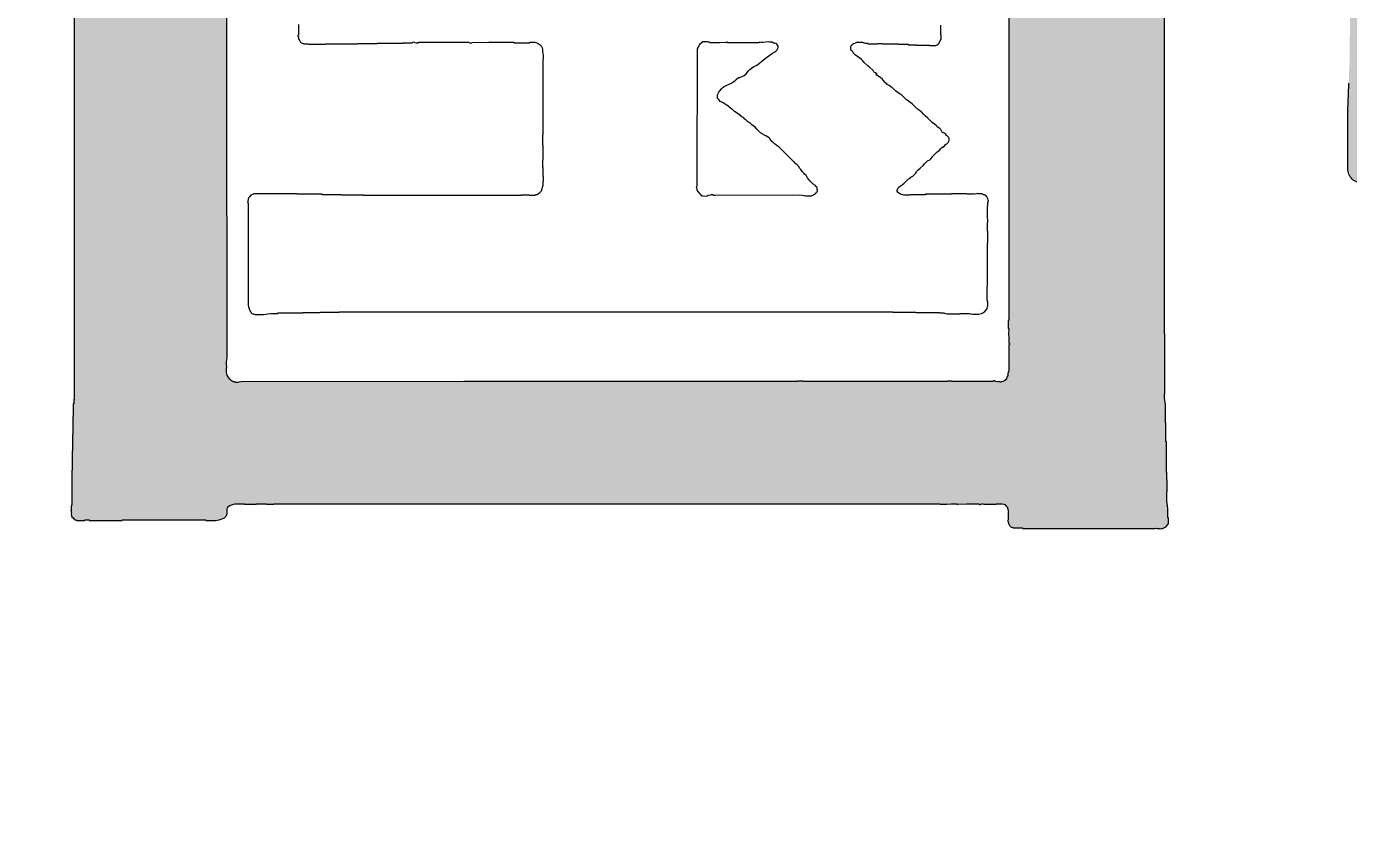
# Model space of a CAD drawing. Extents: x -129781 to 128588, y -28719 to 55661.
# Drawn here: x 114618.3 to 115052.5, y 3460.2 to 3720.3 of the extents above; entities that cross this region are included whole.
import ezdxf
from ezdxf.enums import TextEntityAlignment as Align

# ---------------------------------------------------------------- set-up
doc = ezdxf.new("R2010")
doc.units = 0
doc.header["$LTSCALE"] = 1000
doc.layers.get('0').update_dxf_attribs({"linetype": 'CONTINUOUS'})
doc.layers.get('Defpoints').update_dxf_attribs({"linetype": 'CONTINUOUS'})
doc.layers.add('DIM', color=3, linetype='CONTINUOUS', lineweight=0)
doc.layers.add('HFZT', color=5, linetype='CONTINUOUS', lineweight=15)
doc.styles.add('TSSD_Dimension', font='tssdeng.shx', dxfattribs={"width": 0.7, "bigfont": 'hztxt.shx'})
doc.styles.add('TSSD_NORM', font='tssdeng.shx', dxfattribs={"width": 0.7, "bigfont": 'hztxt.shx'})
doc.dimstyles.new('TSSD_100_100', dxfattribs={"dimtxt": 300, "dimasz": 100, "dimexe": 100, "dimexo": 250, "dimgap": 100, "dimtad": 1, "dimdec": 0, "dimzin": 0, "dimdsep": 46, "dimtxsty": 'TSSD_Dimension', "dimblk": 'ARCHTICK', "dimblk1": 'ARCHTICK', "dimblk2": 'ARCHTICK', "dimcen": 0, "dimdle": 100, "dimclrt": 7, "dimadec": 0, "dimazin": 0, "dimtfac": 1, "dimtdec": 0, "dimtix": 1, "dimtmove": 2, "dimatfit": 3, "dimfxl": 1, "dimtolj": 1, "dimtzin": 0, "dimarcsym": 0})

# ---------------------------------------------------------------- blocks, each defined once
blk = doc.blocks.new('z')
h = blk.add_hatch(color=256)
h.paths.add_polyline_path([(298824.6, 23772.1), (298703.8, 23772.1, -0.414214), (298691.8, 23784.1), (298691.8, 23813.1), (298691.8, 23816.5), (298691.8, 23823.3), (298691.9, 23825.6), (298691.9, 23826.7), (298692, 23829), (298692.2, 23838.2), (298692.4, 23842.9), (298692.6, 23852.1), (298692.7, 23854.4), (298692.7, 23855.5), (298692.8, 23857.8), (298692.8, 23859.9), (298692.8, 23860.9), (298692.8, 23863), (298693.1, 23863), (298693.1, 23865), (298693.1, 23866), (298693.1, 23868.1), (298693.4, 23868.1), (298693.4, 23876.9), (298693.4, 23881.3), (298693.4, 23890.2), (298693.7, 23890.2), (298693.7, 23965.3), (298693.7, 24002.9), (298693.6, 24078), (298691.1, 24172.9, -0.429279), (298703.4, 24185.2), (298789.1, 24183), (298892.6, 24183), (298944.3, 24183), (299049.2, 24183, 0.414214), (299056.4, 24190.2), (299056.4, 24214.6), (299056.4, 24226), (299056.4, 24249), (299052.3, 24344, -0.427255), (299064.3, 24356.5), (299187.4, 24356.3, -0.422529), (299199.4, 24344), (299196.6, 24247), (299196.6, 24190.2, 0.413831), (299203.8, 24183), (299300.2, 24183), (299348.7, 24183), (299445.6, 24183), (299558.9, 24185.6, -0.434193), (299571.2, 24173), (299566.9, 24078.7), (299566.9, 24013.5), (299566.9, 23980.9), (299566.9, 23915.8), (299567, 23915.8), (299567.1, 23915.8), (299567.2, 23915.8), (299567.2, 23900.5), (299567.2, 23892.9), (299567.2, 23877.7), (299571.3, 23783.3, -0.427114), (299559.4, 23770.8), (299446.9, 23770.8), (299446.9, 23770.6), (299446.9, 23770.6), (299446.9, 23770.5), (299442.4, 23770.5), (299440.1, 23770.5), (299431.5, 23770.5), (299429.7, 23772.5), (299428.3, 23773.6), (299428.3, 23775.3), (299428.3, 23775.9), (299428.3, 23781.3), (299427.7, 23782.5), (299427, 23783.7), (299426.4, 23784.4), (299426, 23784.7), (299425.3, 23785.2), (299423.5, 23786.2), (299422.6, 23786.6), (299420.6, 23787.1), (299419.1, 23787.1), (299418.3, 23787.1), (299290.8, 23787.1), (299208.6, 23787.1, 0.414214), (299196.6, 23775.1), (299196.6, 23692.2), (299196.6, 23660.2), (299196.6, 23596), (299199.5, 23501.2, -0.423847), (299187.4, 23488.8), (299063.7, 23489.1, -0.427862), (299051.7, 23501.7), (299056.4, 23597.9), (299056.4, 23663.5), (299056.4, 23696.3), (299056.4, 23775.1, 0.414214), (299044.4, 23787.1), (299042.6, 23787.1), (299039.9, 23787.1), (299029.5, 23787.1), (298982.1, 23787.1), (298958.4, 23787.1), (298834, 23787.1), (298833.2, 23786.9), (298832.6, 23786.4), (298832, 23785.5), (298830.6, 23781.5), (298829.9, 23779.4), (298828.7, 23774), (298826.6, 23773)])
h.paths.add_polyline_path([(299203.8, 24070), (299298.7, 24070), (299331.6, 24070), (299422.7, 24070, -0.414214), (299429.9, 24062.8), (299429.9, 23979.3), (299429.9, 23955.6), (299429.9, 23910.2, -0.414214), (299422.7, 23903), (299290.5, 23903), (299203.8, 23903, -0.414214), (299196.6, 23910.2), (299196.6, 23960.2), (299196.6, 23984), (299196.6, 24062.8, -0.414214)], flags=16)
h.paths.add_polyline_path([(299056.4, 24062.5), (299056.4, 23977.7), (299056.4, 23954.8), (299056.4, 23910.5, -0.414214), (299049.2, 23903.3), (298835, 23903.3, -0.414214), (298827.8, 23910.5), (298827.8, 23973.4), (298827.8, 24001.2), (298827.8, 24062.5, -0.414214), (298835, 24069.7), (299049.2, 24069.7, -0.414214)], flags=16)
h = blk.add_hatch(color=256)
edge = h.paths.add_edge_path(flags=16)
edge.add_line((297796.8, 24001.5), (297796.8, 24014.7))
edge.add_line((297796.8, 24014.7), (297796.8, 24041.2))
edge.add_line((297796.8, 24041.2), (297797.1, 24105.9))
edge.add_line((297797.1, 24105.9), (297797.1, 24205.3))
edge.add_arc((297809.1, 24205.3), 12, 90, 180, ccw=False)
edge.add_line((297809.1, 24217.3), (298042.6, 24217.3))
edge.add_line((298042.6, 24217.3), (298153.4, 24217.3))
edge.add_line((298153.4, 24217.3), (298409.3, 24217.3))
edge.add_arc((298409.3, 24205.3), 12, 0, 90, ccw=False)
edge.add_line((298421.3, 24205.3), (298421.3, 23920.6))
edge.add_line((298421.3, 23920.6), (298421.3, 23885.2))
edge.add_line((298421.3, 23885.2), (298421.3, 23867.6))
edge.add_line((298421.3, 23867.6), (298421.4, 23832.2))
edge.add_line((298421.4, 23832.2), (298421.3, 23763.6))
edge.add_line((298421.3, 23763.6), (298421.3, 23729.9))
edge.add_line((298421.3, 23729.9), (298421.3, 23662.6))
edge.add_line((298421.3, 23662.6), (298421.1, 23662.6))
edge.add_line((298421.1, 23662.6), (298421.1, 23662.6))
edge.add_line((298421.1, 23662.6), (298420.9, 23662.6))
edge.add_line((298420.9, 23662.6), (298420.9, 23660))
edge.add_line((298420.9, 23660), (298420.9, 23658.8))
edge.add_line((298420.9, 23658.8), (298420.9, 23656.2))
edge.add_line((298420.9, 23656.2), (298421.1, 23656.2))
edge.add_line((298421.1, 23656.2), (298421.1, 23656.2))
edge.add_line((298421.1, 23656.2), (298421.3, 23656.2))
edge.add_line((298421.3, 23656.2), (298421.1, 23651.6))
edge.add_line((298421.1, 23651.6), (298421.2, 23649.3))
edge.add_line((298421.2, 23649.3), (298421.4, 23644.7))
edge.add_line((298421.4, 23644.7), (298421.8, 23644.3))
edge.add_line((298421.8, 23644.3), (298421.7, 23643.6))
edge.add_line((298421.7, 23643.6), (298421.3, 23643.4))
edge.add_line((298421.3, 23643.4), (298421.3, 23641.3))
edge.add_line((298421.3, 23641.3), (298421.3, 23640.3))
edge.add_line((298421.3, 23640.3), (298421.3, 23638.3))
edge.add_line((298421.3, 23638.3), (298421.4, 23637.9))
edge.add_line((298421.4, 23637.9), (298421.4, 23637.7))
edge.add_line((298421.4, 23637.7), (298421.4, 23637.3))
edge.add_line((298421.4, 23637.3), (298421.5, 23637.2))
edge.add_line((298421.5, 23637.2), (298421.4, 23637))
edge.add_line((298421.4, 23637), (298421.3, 23637))
edge.add_line((298421.3, 23637), (298421.3, 23631.2))
edge.add_line((298421.3, 23631.2), (298421.3, 23628.3))
edge.add_line((298421.3, 23628.3), (298421.3, 23622.6))
edge.add_line((298421.3, 23622.6), (298420.8, 23621.1))
edge.add_line((298420.8, 23621.1), (298420.6, 23620.3))
edge.add_line((298420.6, 23620.3), (298420.6, 23618.7))
edge.add_line((298420.6, 23618.7), (298420.1, 23617.9))
edge.add_line((298420.1, 23617.9), (298419.8, 23617.4))
edge.add_line((298419.8, 23617.4), (298419.5, 23616.5))
edge.add_line((298419.5, 23616.5), (298419.4, 23616.3))
edge.add_line((298419.4, 23616.3), (298419.5, 23616.1))
edge.add_line((298419.5, 23616.1), (298419.7, 23616))
edge.add_line((298419.7, 23616), (298419, 23615.7))
edge.add_line((298419, 23615.7), (298418.7, 23615.5))
edge.add_line((298418.7, 23615.5), (298418.2, 23614.9))
edge.add_line((298418.2, 23614.9), (298417.1, 23614.2))
edge.add_line((298417.1, 23614.2), (298416.5, 23613.9))
edge.add_line((298416.5, 23613.9), (298415.2, 23613.8))
edge.add_line((298415.2, 23613.8), (298414.8, 23613.4))
edge.add_line((298414.8, 23613.4), (298414.2, 23613.5))
edge.add_line((298414.2, 23613.5), (298413.9, 23613.9))
edge.add_line((298413.9, 23613.9), (298412.6, 23613.8))
edge.add_line((298412.6, 23613.8), (298412, 23613.8))
edge.add_line((298412, 23613.8), (298410.7, 23614.1))
edge.add_line((298410.7, 23614.1), (298409.9, 23614.6))
edge.add_line((298409.9, 23614.6), (298409.2, 23614.5))
edge.add_line((298409.2, 23614.5), (298408.5, 23613.9))
edge.add_line((298408.5, 23613.9), (298395.3, 23613.9))
edge.add_line((298395.3, 23613.9), (298388.7, 23613.9))
edge.add_line((298388.7, 23613.9), (298375.5, 23613.9))
edge.add_line((298375.5, 23613.9), (298375.5, 23614.1))
edge.add_line((298375.5, 23614.1), (298375.5, 23614.1))
edge.add_line((298375.5, 23614.1), (298375.5, 23614.3))
edge.add_line((298375.5, 23614.3), (298374.2, 23614.3))
edge.add_line((298374.2, 23614.3), (298373.6, 23614.3))
edge.add_line((298373.6, 23614.3), (298372.3, 23614.3))
edge.add_line((298372.3, 23614.3), (298372.3, 23614.1))
edge.add_line((298372.3, 23614.1), (298372.3, 23614.1))
edge.add_line((298372.3, 23614.1), (298372.3, 23613.9))
edge.add_line((298372.3, 23613.9), (298326.2, 23613.9))
edge.add_line((298326.2, 23613.9), (298303.2, 23613.9))
edge.add_line((298303.2, 23613.9), (298257.1, 23613.9))
edge.add_line((298257.1, 23613.9), (298257.1, 23614.1))
edge.add_line((298257.1, 23614.1), (298257.1, 23614.1))
edge.add_line((298257.1, 23614.1), (298257.1, 23614.3))
edge.add_line((298257.1, 23614.3), (298255.4, 23614.3))
edge.add_line((298255.4, 23614.3), (298254.6, 23614.3))
edge.add_line((298254.6, 23614.3), (298252.9, 23614.3))
edge.add_line((298252.9, 23614.3), (298252.9, 23614.1))
edge.add_line((298252.9, 23614.1), (298252.9, 23614.1))
edge.add_line((298252.9, 23614.1), (298252.9, 23613.9))
edge.add_line((298252.9, 23613.9), (298075.2, 23613.9))
edge.add_line((298075.2, 23613.9), (297986.4, 23613.9))
edge.add_line((297986.4, 23613.9), (297808.6, 23613.8))
edge.add_line((297808.6, 23613.8), (297806.8, 23613.4))
edge.add_line((297806.8, 23613.4), (297805.8, 23613.3))
edge.add_line((297805.8, 23613.3), (297803.8, 23613.3))
edge.add_line((297803.8, 23613.3), (297803.7, 23613.7))
edge.add_line((297803.7, 23613.7), (297803.2, 23613.8))
edge.add_line((297803.2, 23613.8), (297802.9, 23613.6))
edge.add_line((297802.9, 23613.6), (297801.4, 23614.2))
edge.add_line((297801.4, 23614.2), (297800.6, 23614.7))
edge.add_line((297800.6, 23614.7), (297799.5, 23615.9))
edge.add_line((297799.5, 23615.9), (297798.1, 23617.8))
edge.add_line((297798.1, 23617.8), (297797.5, 23619))
edge.add_line((297797.5, 23619), (297796.8, 23621.3))
edge.add_line((297796.8, 23621.3), (297796.8, 23622.8))
edge.add_line((297796.8, 23622.8), (297796.8, 23623.6))
edge.add_line((297796.8, 23623.6), (297796.8, 23625.1))
edge.add_line((297796.8, 23625.1), (297796.9, 23625.1))
edge.add_line((297796.9, 23625.1), (297797, 23625.1))
edge.add_line((297797, 23625.1), (297797.1, 23625.1))
edge.add_line((297797.1, 23625.1), (297797, 23628.2))
edge.add_line((297797, 23628.2), (297797, 23629.8))
edge.add_line((297797, 23629.8), (297797.3, 23632.8))
edge.add_line((297797.3, 23632.8), (297797.1, 23859.1))
edge.add_line((297797.1, 23859.1), (297797.1, 23905.5))
edge.add_line((297797.1, 23905.5), (297797.1, 23928.6))
edge.add_line((297797.1, 23928.6), (297797.1, 23975))
edge.add_line((297797.1, 23975), (297797, 23975))
edge.add_line((297797, 23975), (297796.9, 23975))
edge.add_line((297796.9, 23975), (297796.8, 23975))
edge.add_line((297796.8, 23975), (297796.8, 24001.5))
h.paths.add_polyline_path([(298543.2, 23496.6), (298544, 23496.8), (298545.5, 23497.4), (298546.8, 23498.2), (298547.4, 23498.7), (298548.3, 23499.8), (298548.2, 23500.1), (298548.4, 23500.3), (298548.7, 23500.3), (298548.7, 23502.2), (298548.7, 23503.2), (298548.7, 23505.1), (298548.5, 23505.1), (298548.5, 23505.1), (298548.3, 23505.1), (298548.3, 23507.4), (298548.3, 23508.6), (298548.3, 23510.9), (298548.3, 23511.5), (298548.2, 23511.8), (298548.2, 23512.5), (298547.9, 23515), (298547.8, 23516.3), (298547.5, 23518.9), (298547.5, 23519.5), (298547.4, 23519.8), (298547.4, 23520.5), (298547.4, 23522.8), (298547.4, 23523.9), (298547.4, 23526.2), (298547.5, 23526.2), (298547.6, 23526.2), (298547.7, 23526.2), (298547.7, 23530), (298547.7, 23531.8), (298547.7, 23535.5), (298547.6, 23535.5), (298547.5, 23535.5), (298547.4, 23535.5), (298547.4, 23538), (298547.4, 23539.2), (298547.4, 23541.6), (298547.2, 23541.6), (298547.2, 23541.6), (298547.1, 23541.6), (298547.1, 23551.3), (298547.1, 23556.2), (298547.1, 23565.9), (298546.9, 23565.9), (298546.9, 23565.9), (298546.7, 23565.9), (298546.7, 23571.9), (298546.7, 23575), (298546.7, 23581), (298546.6, 23581), (298546.5, 23581), (298546.4, 23581), (298546.4, 23586.2), (298546.4, 23588.8), (298546.4, 23593.9), (298546.3, 23594.5), (298546.3, 23594.8), (298546.3, 23595.4), (298546, 23597.7), (298545.9, 23598.8), (298545.6, 23601.1), (298545.5, 23601.7), (298545.5, 23602), (298545.5, 23602.6), (298545.5, 23603.3), (298545.5, 23603.6), (298545.5, 23604.3), (298545.6, 23604.3), (298545.6, 23604.3), (298545.8, 23604.3), (298545.8, 23623.4), (298545.8, 23633), (298545.8, 23652), (298545.6, 23652), (298545.6, 23652), (298545.5, 23652), (298545.5, 23863.4), (298545.5, 23969.1), (298545.5, 24180.5), (298545.6, 24180.5), (298545.6, 24180.5), (298545.8, 24180.5), (298545.8, 24191.7), (298545.8, 24197.4), (298545.8, 24208.6), (298545.9, 24208.6), (298546, 24208.6), (298546.1, 24208.6), (298546.1, 24219.4), (298546.1, 24224.8), (298546.1, 24235.5), (298546.2, 24235.5), (298546.3, 24235.5), (298546.4, 24235.5), (298546.4, 24236.9), (298546.4, 24237.6), (298546.4, 24239), (298546.5, 24239), (298546.6, 24239), (298546.7, 24239), (298546.7, 24247.1), (298546.7, 24251.1), (298546.7, 24259.2), (298546.9, 24259.2), (298546.9, 24259.2), (298547.1, 24259.2), (298547.1, 24265.1), (298547.1, 24268), (298547.1, 24273.9), (298547.2, 24273.9), (298547.2, 24273.9), (298547.4, 24273.9), (298547.4, 24281.4), (298547.4, 24285.1), (298547.4, 24292.5), (298547.5, 24292.5), (298547.6, 24292.5), (298547.7, 24292.5), (298547.7, 24294.8), (298547.7, 24295.9), (298547.7, 24298.3), (298547.8, 24298.3), (298547.9, 24298.3), (298548, 24298.3), (298548, 24300.2), (298548, 24301.1), (298548, 24303.1), (298547.9, 24303.1), (298547.8, 24303.1), (298547.7, 24303.1), (298547.7, 24304.8), (298547.7, 24305.6), (298547.7, 24307.4), (298547.8, 24307.7), (298547.8, 24307.9), (298547.9, 24308.2), (298548.1, 24309.5), (298548.2, 24310.1), (298548.5, 24311.4), (298548.6, 24312.6), (298548.6, 24313.3), (298548.3, 24314.6), (298547.3, 24315.9), (298546.8, 24316.6), (298545.6, 24317.8), (298544.9, 24318), (298544.6, 24318.2), (298544.2, 24318.7), (298543.8, 24318.5), (298543.3, 24318.7), (298543.2, 24319.1), (298541, 24319.1), (298539.9, 24319.1), (298537.8, 24319.1), (298537.8, 24318.9), (298537.8, 24318.9), (298537.8, 24318.7), (298534.7, 24318.7), (298533.2, 24318.7), (298530.1, 24318.7), (298530.1, 24318.6), (298530.1, 24318.5), (298530.1, 24318.4), (298528.2, 24318.4), (298527.2, 24318.4), (298525.3, 24318.4), (298525.3, 24318.3), (298525.3, 24318.2), (298525.3, 24318.1), (298519.1, 24318.1), (298516.1, 24318.1), (298509.9, 24318.1), (298509.9, 24318), (298509.9, 24317.9), (298509.9, 24317.8), (298504.7, 24317.8), (298502, 24317.8), (298496.8, 24317.8), (298496.8, 24317.7), (298496.8, 24317.6), (298496.8, 24317.5), (298491, 24317.5), (298488.2, 24317.5), (298482.4, 24317.5), (298482.4, 24317.3), (298482.4, 24317.3), (298482.4, 24317.1), (298475.2, 24317.1), (298471.6, 24317.1), (298464.5, 24317.1), (298464.5, 24317), (298464.5, 24316.9), (298464.5, 24316.8), (298457.8, 24316.8), (298454.5, 24316.8), (298447.8, 24316.8), (298447.8, 24316.7), (298447.8, 24316.6), (298447.8, 24316.5), (298181.1, 24316.5), (298047.8, 24316.5), (297781.1, 24316.5), (297781.1, 24316.6), (297781.1, 24316.7), (297781.1, 24316.8), (297773.3, 24316.8), (297769.4, 24316.8), (297761.6, 24316.8), (297761.6, 24316.9), (297761.6, 24317), (297761.6, 24317.1), (297753.1, 24317.1), (297748.9, 24317.1), (297740.5, 24317.1), (297740.5, 24317.3), (297740.5, 24317.3), (297740.5, 24317.5), (297734.8, 24317.5), (297732, 24317.5), (297726.4, 24317.5), (297726.4, 24317.6), (297726.4, 24317.7), (297726.4, 24317.8), (297721.1, 24317.8), (297718.5, 24317.8), (297713.3, 24317.8), (297713.3, 24317.9), (297713.3, 24318), (297713.3, 24318.1), (297709.7, 24318.1), (297707.9, 24318.1), (297704.3, 24318.1), (297704.3, 24318.2), (297704.3, 24318.3), (297704.3, 24318.4), (297700.5, 24318.4), (297698.5, 24318.4), (297694.7, 24318.4), (297694.7, 24318.5), (297694.7, 24318.6), (297694.7, 24318.7), (297690, 24318.7), (297687.6, 24318.7), (297682.9, 24318.7), (297681, 24319.3), (297680, 24319.5), (297678.1, 24319.4), (297677.1, 24319), (297676.7, 24318.8), (297675.8, 24318.3), (297674.9, 24317.7), (297674.5, 24317.3), (297673.9, 24316.3), (297673.5, 24315.2), (297673.3, 24314.6), (297672.9, 24313.5), (297672.9, 24308.7), (297672.9, 24306.3), (297672.9, 24301.5), (297673.1, 24301.4), (297673.2, 24301.3), (297673.1, 24301.1), (297672.9, 24300.4), (297673, 24299.9), (297673.3, 24299.2), (297673.3, 24295.5), (297673.3, 24293.6), (297673.3, 24289.9), (297673.4, 24289.9), (297673.4, 24289.9), (297673.6, 24289.9), (297673.6, 24282.3), (297673.6, 24278.4), (297673.6, 24270.7), (297673.7, 24270.7), (297673.8, 24270.7), (297673.9, 24270.7), (297673.9, 24265.5), (297673.9, 24262.9), (297673.9, 24257.6), (297674, 24257.6), (297674.1, 24257.6), (297674.2, 24257.6), (297674.2, 24251.1), (297674.2, 24247.8), (297674.2, 24241.3), (297674.3, 24241.3), (297674.4, 24241.3), (297674.5, 24241.3), (297674.5, 24239.5), (297674.5, 24238.6), (297674.5, 24236.8), (297674.7, 24236.8), (297674.7, 24236.8), (297674.9, 24236.8), (297674.9, 24234.9), (297674.9, 24233.9), (297674.9, 24232), (297675, 24232), (297675, 24232), (297675.2, 24232), (297675.2, 24220.2), (297675.2, 24214.3), (297675.2, 24202.6), (297675.3, 24202.6), (297675.4, 24202.6), (297675.5, 24202.6), (297675.5, 24195.8), (297675.5, 24192.4), (297675.5, 24185.6), (297675.4, 24185.6), (297675.3, 24185.6), (297675.2, 24185.6), (297675.2, 23951.3), (297675.2, 23834.2), (297675.2, 23599.9), (297675, 23599.9), (297675, 23599.9), (297674.9, 23599.9), (297674.9, 23598.5), (297674.9, 23597.7), (297674.9, 23596.3), (297674.7, 23596.3), (297674.7, 23596.3), (297674.5, 23596.3), (297674.5, 23592.2), (297674.5, 23590.2), (297674.5, 23586.1), (297674.4, 23586.1), (297674.3, 23586.1), (297674.2, 23586.1), (297674.2, 23580.3), (297674.2, 23577.5), (297674.2, 23571.7), (297674.1, 23571.7), (297674, 23571.7), (297673.9, 23571.7), (297673.9, 23566.4), (297673.9, 23563.8), (297673.9, 23558.6), (297673.8, 23558.6), (297673.7, 23558.6), (297673.6, 23558.6), (297673.6, 23552.4), (297673.6, 23549.4), (297673.6, 23543.2), (297673.4, 23543.2), (297673.4, 23543.2), (297673.3, 23543.2), (297673.3, 23532.1), (297673.3, 23526.5), (297673.3, 23515.4), (297673.1, 23515.3), (297673, 23515.2), (297673.1, 23515), (297673.3, 23514.8), (297673.2, 23514.5), (297672.9, 23514.4), (297672.9, 23513.1), (297672.9, 23512.5), (297672.9, 23511.2), (297672.8, 23511.2), (297672.7, 23511), (297672.8, 23510.9), (297673, 23509.8), (297673.1, 23509.2), (297672.9, 23508.2), (297673.2, 23506.8), (297673.5, 23506.1), (297674.4, 23505.1), (297675.1, 23504.5), (297675.4, 23504.2), (297676.1, 23503.5), (297676.5, 23503.7), (297677, 23503.6), (297677.1, 23503.2), (297679.8, 23503.2), (297681.1, 23503.2), (297683.8, 23503.2), (297683.8, 23503.3), (297683.8, 23503.4), (297683.8, 23503.5), (297685.2, 23503.5), (297685.9, 23503.5), (297687.3, 23503.5), (297687.3, 23503.4), (297687.3, 23503.3), (297687.3, 23503.2), (297697.8, 23503.2), (297703.1, 23503.2), (297713.6, 23503.2), (297713.6, 23503.3), (297713.6, 23503.4), (297713.6, 23503.5), (297740.3, 23503.5), (297753.7, 23503.5), (297780.5, 23503.5), (297780.5, 23503.4), (297780.5, 23503.3), (297780.5, 23503.2), (297783.6, 23503.2), (297785.1, 23503.2), (297788.2, 23503.2), (297791.1, 23503.7), (297792.5, 23504.2), (297795.2, 23505.3), (297796, 23506.1), (297796.4, 23506.5), (297797.1, 23507.4), (297797.5, 23508.6), (297797.5, 23509.3), (297797.3, 23510.6), (297797.4, 23511.7), (297797.5, 23512.2), (297797.8, 23513.3), (297798.8, 23514.5), (297799.5, 23515), (297801, 23515.5), (297801.9, 23515.8), (297802.4, 23516), (297803.4, 23516.3), (297806.5, 23516.3), (297808.1, 23516.3), (297811.2, 23516.3), (297811.2, 23516.2), (297811.2, 23516.1), (297811.2, 23516), (297814.9, 23516), (297816.8, 23516), (297820.5, 23516), (297820.5, 23516.1), (297820.5, 23516.2), (297820.5, 23516.3), (297823.8, 23516.3), (297825.5, 23516.3), (297828.8, 23516.3), (297828.8, 23516.2), (297828.8, 23516.1), (297828.8, 23516), (297830.9, 23516), (297831.9, 23516), (297833.9, 23516), (297833.9, 23516.1), (297834.1, 23516.2), (297834.3, 23516.2), (297834.4, 23516.1), (297834.6, 23516.2), (297834.6, 23516.3), (298047.4, 23516.3), (298153.7, 23516.3), (298366.5, 23516.3), (298366.5, 23516.2), (298366.7, 23516.1), (298366.9, 23516.2), (298370.2, 23516), (298371.9, 23516.1), (298375.2, 23516.3), (298377, 23516.3), (298377.9, 23516.3), (298379.7, 23516.3), (298379.8, 23516), (298380.3, 23515.9), (298380.6, 23516.2), (298387.4, 23516.3), (298390.8, 23516.3), (298397.6, 23516.3), (298397.8, 23515.9), (298398.5, 23515.8), (298398.9, 23516.2), (298399.8, 23516.5), (298400.5, 23516.5), (298401.4, 23516), (298405.4, 23516), (298407.4, 23516), (298411.3, 23516), (298411.3, 23516.1), (298411.3, 23516.2), (298411.3, 23516.3), (298413.2, 23516.3), (298414.1, 23516.3), (298416, 23516.3), (298417.3, 23516.1), (298418, 23515.8), (298419, 23514.9), (298419.5, 23514.4), (298419.8, 23514.1), (298420.3, 23513.6), (298420.3, 23512.6), (298420.5, 23512.1), (298420.9, 23511.2), (298420.9, 23508.1), (298420.9, 23506.6), (298420.9, 23503.5), (298420.5, 23503.1), (298420.4, 23502.4), (298420.8, 23501.9), (298421, 23500.7), (298421.2, 23500.1), (298421.7, 23499), (298422.5, 23498.2), (298423.1, 23497.8), (298424.1, 23497.4), (298424.4, 23497.6), (298424.8, 23497.4), (298424.8, 23497.1), (298427.7, 23497.1), (298429.2, 23497.1), (298432.1, 23497.1), (298432.1, 23497), (298432.1, 23496.9), (298432.1, 23496.8), (298474.4, 23496.8), (298495.5, 23496.8), (298537.8, 23496.8), (298537.8, 23496.9), (298538, 23497), (298538.1, 23497), (298539.5, 23496.7), (298540.2, 23496.7), (298541.6, 23496.8), (298541.6, 23496.7), (298541.6, 23496.6), (298541.6, 23496.5)])
blk.add_lwpolyline([(298703.8, 23772.1, -0.414214), (298691.8, 23784.1), (298691.8, 23813.1), (298691.8, 23816.5), (298691.8, 23823.3), (298691.9, 23825.6), (298691.9, 23826.7), (298692, 23829), (298692.2, 23838.2), (298692.4, 23842.9), (298692.6, 23852.1)], format="xyb")
for points in [[(297675.2, 23951.3), (297675.2, 23834.2), (297675.2, 23599.9), (297675, 23599.9), (297675, 23599.9), (297674.9, 23599.9), (297674.9, 23598.5), (297674.9, 23597.7), (297674.9, 23596.3), (297674.7, 23596.3), (297674.7, 23596.3), (297674.5, 23596.3), (297674.5, 23592.2), (297674.5, 23590.2), (297674.5, 23586.1), (297674.4, 23586.1), (297674.3, 23586.1), (297674.2, 23586.1), (297674.2, 23580.3), (297674.2, 23577.5), (297674.2, 23571.7), (297674.1, 23571.7), (297674, 23571.7), (297673.9, 23571.7), (297673.9, 23566.4), (297673.9, 23563.8), (297673.9, 23558.6), (297673.8, 23558.6), (297673.7, 23558.6), (297673.6, 23558.6), (297673.6, 23552.4), (297673.6, 23549.4), (297673.6, 23543.2), (297673.4, 23543.2), (297673.4, 23543.2), (297673.3, 23543.2), (297673.3, 23532.1), (297673.3, 23526.5), (297673.3, 23515.4), (297673.1, 23515.3), (297673, 23515.2), (297673.1, 23515), (297673.3, 23514.8), (297673.2, 23514.5), (297672.9, 23514.4), (297672.9, 23513.1), (297672.9, 23512.5), (297672.9, 23511.2), (297672.8, 23511.2), (297672.7, 23511), (297672.8, 23510.9), (297673, 23509.8), (297673.1, 23509.2), (297672.9, 23508.2), (297673.2, 23506.8), (297673.5, 23506.1), (297674.4, 23505.1), (297675.1, 23504.5), (297675.4, 23504.2), (297676.1, 23503.5), (297676.5, 23503.7), (297677, 23503.6), (297677.1, 23503.2), (297679.8, 23503.2), (297681.1, 23503.2), (297683.8, 23503.2), (297683.8, 23503.3), (297683.8, 23503.4), (297683.8, 23503.5), (297685.2, 23503.5), (297685.9, 23503.5), (297687.3, 23503.5), (297687.3, 23503.4), (297687.3, 23503.3), (297687.3, 23503.2), (297697.8, 23503.2), (297703.1, 23503.2), (297713.6, 23503.2), (297713.6, 23503.3), (297713.6, 23503.4), (297713.6, 23503.5), (297740.3, 23503.5), (297753.7, 23503.5), (297780.5, 23503.5), (297780.5, 23503.4), (297780.5, 23503.3), (297780.5, 23503.2), (297783.6, 23503.2), (297785.1, 23503.2), (297788.2, 23503.2), (297791.1, 23503.7), (297792.5, 23504.2), (297795.2, 23505.3), (297796, 23506.1), (297796.4, 23506.5), (297797.1, 23507.4), (297797.5, 23508.6), (297797.5, 23509.3), (297797.3, 23510.6), (297797.4, 23511.7), (297797.5, 23512.2), (297797.8, 23513.3), (297798.8, 23514.5), (297799.5, 23515), (297801, 23515.5), (297801.9, 23515.8), (297802.4, 23516), (297803.4, 23516.3), (297806.5, 23516.3), (297808.1, 23516.3), (297811.2, 23516.3), (297811.2, 23516.2), (297811.2, 23516.1), (297811.2, 23516), (297814.9, 23516), (297816.8, 23516), (297820.5, 23516), (297820.5, 23516.1), (297820.5, 23516.2), (297820.5, 23516.3), (297823.8, 23516.3), (297825.5, 23516.3), (297828.8, 23516.3), (297828.8, 23516.2), (297828.8, 23516.1), (297828.8, 23516), (297830.9, 23516), (297831.9, 23516), (297833.9, 23516), (297833.9, 23516.1), (297834.1, 23516.2), (297834.3, 23516.2), (297834.4, 23516.1), (297834.6, 23516.2), (297834.6, 23516.3), (298047.4, 23516.3), (298153.7, 23516.3), (298366.5, 23516.3), (298366.5, 23516.2), (298366.7, 23516.1), (298366.9, 23516.2), (298370.2, 23516), (298371.9, 23516.1), (298375.2, 23516.3), (298377, 23516.3), (298377.9, 23516.3), (298379.7, 23516.3), (298379.8, 23516), (298380.3, 23515.9), (298380.6, 23516.2), (298387.4, 23516.3), (298390.8, 23516.3), (298397.6, 23516.3), (298397.8, 23515.9), (298398.5, 23515.8), (298398.9, 23516.2), (298399.8, 23516.5), (298400.5, 23516.5), (298401.4, 23516), (298405.4, 23516), (298407.4, 23516), (298411.3, 23516), (298411.3, 23516.1), (298411.3, 23516.2), (298411.3, 23516.3), (298413.2, 23516.3), (298414.1, 23516.3), (298416, 23516.3), (298417.3, 23516.1), (298418, 23515.8), (298419, 23514.9), (298419.5, 23514.4), (298419.8, 23514.1), (298420.3, 23513.6), (298420.3, 23512.6), (298420.5, 23512.1), (298420.9, 23511.2), (298420.9, 23508.1), (298420.9, 23506.6), (298420.9, 23503.5), (298420.5, 23503.1), (298420.4, 23502.4), (298420.8, 23501.9), (298421, 23500.7), (298421.2, 23500.1), (298421.7, 23499), (298422.5, 23498.2), (298423.1, 23497.8), (298424.1, 23497.4), (298424.4, 23497.6), (298424.8, 23497.4), (298424.8, 23497.1), (298427.7, 23497.1), (298429.2, 23497.1), (298432.1, 23497.1), (298432.1, 23497), (298432.1, 23496.9), (298432.1, 23496.8), (298474.4, 23496.8), (298495.5, 23496.8), (298537.8, 23496.8), (298537.8, 23496.9), (298538, 23497), (298538.1, 23497), (298539.5, 23496.7), (298540.2, 23496.7), (298541.6, 23496.8), (298541.6, 23496.7), (298541.6, 23496.6), (298541.6, 23496.5), (298543.2, 23496.6), (298544, 23496.8), (298545.5, 23497.4), (298546.8, 23498.2), (298547.4, 23498.7), (298548.3, 23499.8), (298548.2, 23500.1), (298548.4, 23500.3), (298548.7, 23500.3), (298548.7, 23502.2), (298548.7, 23503.2), (298548.7, 23505.1), (298548.5, 23505.1), (298548.5, 23505.1), (298548.3, 23505.1), (298548.3, 23507.4), (298548.3, 23508.6), (298548.3, 23510.9), (298548.3, 23511.5), (298548.2, 23511.8), (298548.2, 23512.5), (298547.9, 23515), (298547.8, 23516.3), (298547.5, 23518.9), (298547.5, 23519.5), (298547.4, 23519.8), (298547.4, 23520.5), (298547.4, 23522.8), (298547.4, 23523.9), (298547.4, 23526.2), (298547.5, 23526.2), (298547.6, 23526.2), (298547.7, 23526.2), (298547.7, 23530), (298547.7, 23531.8), (298547.7, 23535.5), (298547.6, 23535.5), (298547.5, 23535.5), (298547.4, 23535.5), (298547.4, 23538), (298547.4, 23539.2), (298547.4, 23541.6), (298547.2, 23541.6), (298547.2, 23541.6), (298547.1, 23541.6), (298547.1, 23551.3), (298547.1, 23556.2), (298547.1, 23565.9), (298546.9, 23565.9), (298546.9, 23565.9), (298546.7, 23565.9), (298546.7, 23571.9), (298546.7, 23575), (298546.7, 23581), (298546.6, 23581), (298546.5, 23581), (298546.4, 23581), (298546.4, 23586.2), (298546.4, 23588.8), (298546.4, 23593.9), (298546.3, 23594.5), (298546.3, 23594.8), (298546.3, 23595.4), (298546, 23597.7), (298545.9, 23598.8), (298545.6, 23601.1), (298545.5, 23601.7), (298545.5, 23602), (298545.5, 23602.6), (298545.5, 23603.3), (298545.5, 23603.6), (298545.5, 23604.3), (298545.6, 23604.3), (298545.6, 23604.3), (298545.8, 23604.3), (298545.8, 23623.4), (298545.8, 23633), (298545.8, 23652), (298545.6, 23652), (298545.6, 23652), (298545.5, 23652), (298545.5, 23863.4), (298545.5, 23969.1)], [(298421.3, 23920.6), (298421.3, 23885.2), (298421.3, 23867.6), (298421.4, 23832.2), (298421.3, 23763.6), (298421.3, 23729.9), (298421.3, 23662.6), (298421.1, 23662.6), (298421.1, 23662.6), (298420.9, 23662.6), (298420.9, 23660), (298420.9, 23658.8), (298420.9, 23656.2), (298421.1, 23656.2), (298421.1, 23656.2), (298421.3, 23656.2), (298421.1, 23651.6), (298421.2, 23649.3), (298421.4, 23644.7), (298421.8, 23644.3), (298421.7, 23643.6), (298421.3, 23643.4), (298421.3, 23641.3), (298421.3, 23640.3), (298421.3, 23638.3), (298421.4, 23637.9), (298421.4, 23637.7), (298421.4, 23637.3), (298421.5, 23637.2), (298421.4, 23637), (298421.3, 23637), (298421.3, 23631.2), (298421.3, 23628.3), (298421.3, 23622.6), (298420.8, 23621.1), (298420.6, 23620.3), (298420.6, 23618.7), (298420.1, 23617.9), (298419.8, 23617.4), (298419.5, 23616.5), (298419.4, 23616.3), (298419.5, 23616.1), (298419.7, 23616), (298419, 23615.7), (298418.7, 23615.5), (298418.2, 23614.9), (298417.1, 23614.2), (298416.5, 23613.9), (298415.2, 23613.8), (298414.8, 23613.4), (298414.2, 23613.5), (298413.9, 23613.9), (298412.6, 23613.8), (298412, 23613.8), (298410.7, 23614.1), (298409.9, 23614.6), (298409.2, 23614.5), (298408.5, 23613.9), (298395.3, 23613.9), (298388.7, 23613.9), (298375.5, 23613.9), (298375.5, 23614.1), (298375.5, 23614.1), (298375.5, 23614.3), (298374.2, 23614.3), (298373.6, 23614.3), (298372.3, 23614.3), (298372.3, 23614.1), (298372.3, 23614.1), (298372.3, 23613.9), (298326.2, 23613.9), (298303.2, 23613.9), (298257.1, 23613.9), (298257.1, 23614.1), (298257.1, 23614.1), (298257.1, 23614.3), (298255.4, 23614.3), (298254.6, 23614.3), (298252.9, 23614.3), (298252.9, 23614.1), (298252.9, 23614.1), (298252.9, 23613.9), (298075.2, 23613.9), (297986.4, 23613.9), (297808.6, 23613.8), (297806.8, 23613.4), (297805.8, 23613.3), (297803.8, 23613.3), (297803.7, 23613.7), (297803.2, 23613.8), (297802.9, 23613.6), (297801.4, 23614.2), (297800.6, 23614.7), (297799.5, 23615.9), (297798.1, 23617.8), (297797.5, 23619), (297796.8, 23621.3), (297796.8, 23622.8), (297796.8, 23623.6), (297796.8, 23625.1), (297796.9, 23625.1), (297797, 23625.1), (297797.1, 23625.1), (297797, 23628.2), (297797, 23629.8), (297797.3, 23632.8), (297797.1, 23859.1), (297797.1, 23905.5)], [(297854.4, 23898.8), (297854.4, 23895.6), (297854.4, 23894), (297854.4, 23890.8), (297853.9, 23890.2), (297853.9, 23889.5), (297854.3, 23888.9), (297854.4, 23887.6), (297854.7, 23886.9), (297855.4, 23885.8), (297855.9, 23884.9), (297856.3, 23884.5), (297857.3, 23884.1), (297857.8, 23883.8), (297858.1, 23883.7), (297858.6, 23883.4), (297860.1, 23883.4), (297860.9, 23883.4), (297862.4, 23883.4), (297862.4, 23883.3), (297862.4, 23883.2), (297862.4, 23883.1), (297867.8, 23883.1), (297870.5, 23883.1), (297875.9, 23883.1), (297875.9, 23883.2), (297875.9, 23883.3), (297875.9, 23883.4), (297886.1, 23883.4), (297891.2, 23883.4), (297901.5, 23883.4), (297901.5, 23883.6), (297901.5, 23883.6), (297901.5, 23883.8), (297907.7, 23883.8), (297910.9, 23883.8), (297917.2, 23883.8), (297917.2, 23883.9), (297917.2, 23884), (297917.2, 23884.1), (297925.5, 23884.1), (297929.6, 23884.1), (297938, 23884.1), (297938, 23884.2), (297938, 23884.3), (297938, 23884.4), (297940.8, 23884.4), (297942.2, 23884.4), (297945, 23884.4), (297945.6, 23884.9), (297946.3, 23885), (297946.9, 23884.6), (297948.2, 23884.3), (297948.8, 23884.3), (297950.1, 23884.4), (297950.1, 23884.5), (297950.1, 23884.6), (297950.1, 23884.7), (297966.1, 23884.7), (297974.1, 23884.7), (297990.1, 23884.7), (297991.1, 23884.2), (297991.9, 23884.1), (297993, 23884.6), (298006.3, 23884.7), (298013, 23884.7), (298026.3, 23884.7), (298026.3, 23884.6), (298026.3, 23884.5), (298026.3, 23884.4), (298031.4, 23884.4), (298034, 23884.4), (298039.1, 23884.4), (298039.1, 23884.5), (298039.1, 23884.6), (298039.1, 23884.7), (298040.6, 23884.7), (298041.4, 23884.7), (298042.9, 23884.7), (298044.7, 23884.2), (298045.6, 23883.8), (298047.1, 23882.6), (298047.9, 23881.8), (298048.3, 23881.3), (298048.7, 23880.2), (298049, 23879.2), (298049.1, 23878.7), (298049.2, 23877.7), (298049.4, 23875.6), (298049.5, 23874.5), (298049.7, 23872.4), (298049.7, 23871.7), (298049.6, 23871.3), (298049.3, 23870.6), (298049.3, 23846.7), (298049.3, 23834.7), (298049.3, 23810.8), (298049.2, 23810.8), (298049.1, 23810.8), (298049, 23810.8), (298049, 23807.5), (298049, 23805.8), (298049, 23802.5), (298049.1, 23802.5), (298049.2, 23802.5), (298049.3, 23802.5), (298049.3, 23797.9), (298049.3, 23795.6), (298049.3, 23790.9), (298049.2, 23790.9), (298049.1, 23790.9), (298049, 23790.9), (298049, 23788.5), (298049, 23787.3), (298049, 23784.9), (298049.1, 23784.9), (298049.2, 23784.9), (298049.3, 23784.9), (298049.3, 23781.9), (298049.3, 23780.4), (298049.3, 23777.5), (298049.5, 23777.5), (298049.5, 23777.5), (298049.7, 23777.5), (298049.7, 23776.1), (298049.7, 23775.4), (298049.7, 23774), (298049.5, 23774), (298049.5, 23774), (298049.3, 23774), (298049.3, 23772.7), (298049.3, 23772.1), (298049.3, 23770.8), (298048.9, 23768.8), (298048.6, 23767.9), (298047.9, 23766), (298047.3, 23765), (298046.9, 23764.5), (298046, 23763.7), (298045.6, 23763.8), (298045.2, 23763.5), (298045.2, 23763.1), (298044.2, 23763.1), (298043.7, 23763), (298042.9, 23762.5), (298041.1, 23762.5), (298040.2, 23762.5), (298038.5, 23762.5), (298038.5, 23762.6), (298038.5, 23762.6), (298038.5, 23762.8), (298035.9, 23762.8), (298034.6, 23762.8), (298032.1, 23762.8), (298032.1, 23762.6), (298032.1, 23762.6), (298032.1, 23762.5), (297981.7, 23762.5), (297956.6, 23762.5), (297906.3, 23762.5), (297906.3, 23762.6), (297906.3, 23762.6), (297906.3, 23762.8), (297899.2, 23762.8), (297895.7, 23762.8), (297888.7, 23762.8), (297888.7, 23762.9), (297888.7, 23763), (297888.7, 23763.1), (297882.5, 23763.1), (297879.4, 23763.1), (297873.3, 23763.1), (297873.3, 23763.2), (297873.3, 23763.3), (297873.3, 23763.4), (297865.2, 23763.4), (297861.2, 23763.4), (297853.1, 23763.4), (297853.1, 23763.5), (297853.1, 23763.6), (297853.1, 23763.7), (297839.3, 23763.7), (297832.4, 23763.7), (297818.6, 23763.7), (297817.1, 23763.1), (297816.4, 23762.6), (297815.2, 23761.5), (297814.6, 23760.9), (297814.4, 23760.4), (297814.2, 23759.6), (297814.1, 23758.6), (297814, 23758.1), (297813.8, 23757.2), (297813.7, 23756.8), (297813.8, 23756.6), (297814.1, 23756.4), (297814.1, 23723.7), (297814.1, 23707.4), (297814.1, 23674.8), (297814.5, 23673.5), (297814.7, 23672.8), (297815.2, 23671.6), (297815.4, 23670.7), (297815.6, 23670.3), (297816.2, 23669.6), (297816.5, 23668.8), (297817, 23668.3), (297817.9, 23668), (297818.6, 23667.9), (297819, 23667.8), (297819.5, 23667.4), (297821.6, 23667.4), (297822.7, 23667.4), (297824.8, 23667.4), (297825.4, 23667.5), (297825.7, 23667.5), (297826.3, 23667.6), (297828.6, 23667.8), (297829.7, 23667.9), (297832, 23668.2), (297832.6, 23668.3), (297832.9, 23668.3), (297833.5, 23668.4), (297835.2, 23668.4), (297836, 23668.4), (297837.8, 23668.4), (297837.8, 23668.5), (297837.8, 23668.5), (297837.8, 23668.7), (297845.8, 23668.7), (297849.9, 23668.7), (297857.9, 23668.7), (297857.9, 23668.8), (297857.9, 23668.9), (297857.9, 23669), (297863.4, 23669), (297866.2, 23669), (297871.7, 23669), (297871.7, 23669.1), (297871.7, 23669.2), (297871.7, 23669.3), (297877.7, 23669.3), (297880.7, 23669.3), (297886.7, 23669.3), (297886.7, 23669.4), (297886.7, 23669.5), (297886.7, 23669.6), (298063.6, 23669.6), (298152, 23669.6), (298328.8, 23669.6), (298328.8, 23669.5), (298328.8, 23669.4), (298328.8, 23669.3), (298336.1, 23669.3), (298339.7, 23669.3), (298347, 23669.3), (298347, 23669.2), (298347, 23669.1), (298347, 23669), (298354.6, 23669), (298358.3, 23669), (298365.9, 23669), (298365.9, 23668.9), (298365.9, 23668.8), (298365.9, 23668.7), (298367.3, 23668.7), (298368, 23668.7), (298369.4, 23668.7), (298370.4, 23668.4), (298370.9, 23668.3), (298372, 23668), (298376.1, 23668), (298378.1, 23668), (298382.2, 23668), (298382.2, 23668.2), (298382.2, 23668.2), (298382.2, 23668.4), (298385.2, 23668.4), (298386.6, 23668.4), (298389.6, 23668.4), (298390.7, 23668.1), (298391.3, 23668), (298392.5, 23667.7), (298394.4, 23667.7), (298395.4, 23667.7), (298397.4, 23667.7), (298399.5, 23668.2), (298400.5, 23668.7), (298402.2, 23670), (298403.3, 23671.1), (298403.7, 23671.8), (298404.3, 23673.2), (298404.1, 23673.5), (298404.2, 23674), (298404.6, 23674.1), (298404.6, 23675.4), (298404.6, 23676), (298404.6, 23677.3), (298404, 23678.9), (298403.9, 23679.8), (298404.1, 23681.5), (298404.3, 23698.6), (298404.3, 23707.2), (298404.3, 23724.4), (298404.4, 23724.4), (298404.5, 23724.4), (298404.6, 23724.4), (298404.6, 23728.2), (298404.6, 23730.1), (298404.6, 23734), (298404.5, 23734), (298404.4, 23734), (298404.3, 23734), (298404.3, 23736.7), (298404.3, 23738), (298404.3, 23740.7), (298404.5, 23740.8), (298404.6, 23741.1), (298404.5, 23741.3), (298404.2, 23746.4), (298404.2, 23749), (298404.3, 23754.1), (298404.4, 23754.1), (298404.5, 23754.1), (298404.6, 23754.1), (298404.6, 23755.4), (298404.6, 23756.1), (298404.6, 23757.3), (298405, 23757.7), (298405, 23758.2), (298404.8, 23758.6), (298404.6, 23759.8), (298404.4, 23760.4), (298403.8, 23761.5), (298403.1, 23762.1), (298402.7, 23762.4), (298402.1, 23763.1), (298401.1, 23763.1), (298400.6, 23763.2), (298399.8, 23763.7), (298398.5, 23763.7), (298397.9, 23763.7), (298396.6, 23763.7), (298396.4, 23764.1), (298395.9, 23764.2), (298395.7, 23763.9), (298394.4, 23763.6), (298393.7, 23763.6), (298392.5, 23763.7), (298392.5, 23763.6), (298392.5, 23763.5), (298392.5, 23763.4), (298390.5, 23763.4), (298389.6, 23763.4), (298387.7, 23763.4), (298387.7, 23763.5), (298387.7, 23763.6), (298387.7, 23763.7), (298382.8, 23763.7), (298380.4, 23763.7), (298375.5, 23763.7), (298375.5, 23763.6), (298375.5, 23763.5), (298375.5, 23763.4), (298367.2, 23763.4), (298363, 23763.4), (298354.7, 23763.4), (298354.7, 23763.3), (298354.7, 23763.2), (298354.7, 23763.1), (298349.8, 23763.1), (298347.4, 23763.1), (298342.5, 23763.1), (298342.5, 23763), (298342.5, 23762.9), (298342.5, 23762.8), (298340.5, 23762.8), (298339.5, 23762.8), (298337.4, 23762.8), (298335.7, 23763.2), (298334.9, 23763.6), (298333.4, 23764.4), (298333.1, 23764.7), (298332.9, 23764.9), (298332.6, 23765.2), (298332.3, 23766), (298332.3, 23766.4), (298332.4, 23767.3), (298333.1, 23768.6), (298333.6, 23769.2), (298334.7, 23770.1), (298335.8, 23770.8), (298336.4, 23771.1), (298337.4, 23771.9), (298338.9, 23773.4), (298339.7, 23774.2), (298341.2, 23775.7), (298342.1, 23776.1), (298342.5, 23776.4), (298343.2, 23777), (298344.7, 23778), (298345.4, 23778.6), (298346.7, 23779.9), (298347.9, 23781.8), (298348.6, 23782.8), (298350.4, 23784.2), (298352.9, 23786.4), (298354.1, 23787.6), (298356.4, 23790), (298358.2, 23791), (298359.1, 23791.8), (298360.4, 23793.3), (298360.4, 23793.5), (298360.4, 23793.7), (298360.6, 23793.8), (298362, 23795.2), (298362.6, 23795.8), (298364, 23797.2), (298364.2, 23797.3), (298364.4, 23797.4), (298364.6, 23797.5), (298366.1, 23799), (298366.8, 23799.7), (298368.3, 23801.2), (298368.4, 23800.9), (298368.5, 23800.8), (298368.8, 23800.5), (298368.7, 23800.9), (298368.8, 23801.2), (298369.1, 23801.5), (298369.3, 23801.5), (298369.5, 23801.5), (298369.7, 23801.5), (298369.7, 23801.8), (298369.7, 23801.9), (298369.7, 23802.1), (298370, 23802), (298370.2, 23802.1), (298370.4, 23802.3), (298370.2, 23802.4), (298370.1, 23802.6), (298370.1, 23802.8), (298371.3, 23803.3), (298371.9, 23803.7), (298372.8, 23804.7), (298373.1, 23805.3), (298373.3, 23805.7), (298373.6, 23806.3), (298373.7, 23807.3), (298373.6, 23807.8), (298373.3, 23808.7), (298372.4, 23809.7), (298371.8, 23810.2), (298370.7, 23810.9), (298370.9, 23811), (298371, 23811.3), (298370.9, 23811.4), (298370.2, 23811.9), (298369.8, 23812.1), (298369.3, 23812.7), (298368.8, 23812.5), (298368.4, 23812.7), (298368.1, 23813), (298367, 23815), (298366.1, 23815.9), (298364.1, 23817.2), (298363.5, 23818.2), (298363.1, 23818.7), (298362, 23819.3), (298360, 23820.8), (298359, 23821.8), (298357.2, 23823.7), (298357, 23823.9), (298356.9, 23823.9), (298356.6, 23824.1), (298354.6, 23826.1), (298353.5, 23827.1), (298351.5, 23829.2), (298350.2, 23830.1), (298349.6, 23830.5), (298348.3, 23831.4), (298346.6, 23833.1), (298345.8, 23833.9), (298344.1, 23835.6), (298342.2, 23837), (298341.2, 23837.7), (298339.3, 23839.1), (298337.9, 23840.5), (298337.2, 23841.2), (298335.8, 23842.6), (298335, 23843), (298334.6, 23843.3), (298333.9, 23843.9), (298331.8, 23845.1), (298330.9, 23845.9), (298329.2, 23847.6), (298328.6, 23848), (298328.3, 23848.3), (298327.8, 23848.9), (298327.4, 23848.8), (298327, 23849), (298326.8, 23849.4), (298325.8, 23850.2), (298325.2, 23850.5), (298324, 23851.1), (298324, 23851.5), (298324, 23851.7), (298324, 23852.1), (298323.4, 23851.9), (298323, 23852.1), (298322.7, 23852.6), (298321, 23854.6), (298320.1, 23855.5), (298318, 23857.2), (298317.4, 23857.4), (298317, 23857.8), (298316.8, 23858.5), (298316.7, 23858.3), (298316.4, 23858.2), (298316.3, 23858.3), (298315.8, 23858.8), (298315.6, 23859), (298315.2, 23859.4), (298315.5, 23859.3), (298315.9, 23859.4), (298316, 23859.8), (298315.6, 23859.6), (298315.3, 23859.7), (298315, 23859.9), (298315.2, 23860), (298315.3, 23860.2), (298315.2, 23860.4), (298314.1, 23860.7), (298313.5, 23861.2), (298313.1, 23862.2), (298310.3, 23864.6), (298308.9, 23865.8), (298306, 23868.2), (298306.1, 23868.4), (298306, 23868.6), (298305.9, 23868.7), (298304.4, 23870.2), (298303.7, 23870.9), (298302.2, 23872.4), (298300, 23873.7), (298299, 23874.5), (298297.1, 23876.2), (298296.7, 23877.2), (298296.3, 23877.7), (298295.5, 23878.3), (298295.1, 23879.5), (298295.1, 23880.3), (298295.3, 23881.5), (298295.9, 23882.5), (298296.3, 23883), (298297.2, 23883.8), (298298.4, 23884), (298298.9, 23884.2), (298300, 23884.7), (298301.7, 23884.7), (298302.6, 23884.7), (298304.4, 23884.7), (298305.6, 23884.4), (298306.2, 23884.2), (298307.3, 23883.8), (298307.9, 23884), (298308.5, 23883.9), (298308.9, 23883.4), (298312, 23883.4), (298313.5, 23883.4), (298316.6, 23883.4), (298316.6, 23883.6), (298316.6, 23883.6), (298316.6, 23883.8), (298318.1, 23883.8), (298318.9, 23883.8), (298320.4, 23883.8), (298320.4, 23883.6), (298320.4, 23883.6), (298320.4, 23883.4), (298325.4, 23883.4), (298327.9, 23883.4), (298332.9, 23883.4), (298332.9, 23883.3), (298332.9, 23883.2), (298332.9, 23883.1), (298336.1, 23883.1), (298337.7, 23883.1), (298340.9, 23883.1), (298340.9, 23883), (298340.9, 23882.9), (298340.9, 23882.8), (298343.6, 23882.8), (298345, 23882.8), (298347.6, 23882.8), (298347.6, 23882.7), (298347.6, 23882.6), (298347.6, 23882.5), (298351.7, 23882.5), (298353.8, 23882.5), (298357.9, 23882.5), (298357.9, 23882.4), (298357.9, 23882.3), (298357.9, 23882.2), (298359.9, 23882.2), (298361, 23882.2), (298363, 23882.2), (298364.2, 23882.7), (298364.8, 23883.1), (298365.7, 23884.1), (298366.3, 23885.4), (298366.6, 23886), (298367.2, 23887.3), (298367.2, 23888.7), (298367.2, 23889.4), (298367.2, 23890.8), (298367, 23890.8), (298367, 23890.8), (298366.9, 23890.8), (298366.9, 23893.9), (298366.9, 23895.4), (298366.9, 23898.5)]]:
    blk.add_lwpolyline(points)
blk.add_lwpolyline([(298180.4, 23762.3), (298181.4, 23762.6), (298183.4, 23763.1), (298184.3, 23763.4), (298184.9, 23763.3), (298185.7, 23762.8), (298187, 23762.8), (298254.3, 23762.9), (298256.7, 23762.8), (298257.8, 23762.5), (298258.3, 23762.4), (298259.3, 23762.1), (298261.1, 23762.1), (298262, 23762.1), (298263.8, 23762.1), (298265.4, 23762.9), (298266.2, 23763.4), (298267.6, 23764.5), (298267.6, 23764.9), (298267.9, 23765.3), (298268.3, 23765.3), (298268.6, 23766.2), (298268.6, 23766.7), (298268.4, 23767.6), (298268.2, 23768.5), (298268, 23769), (298267.3, 23769.7), (298267, 23769.8), (298266.9, 23770.1), (298267, 23770.5), (298265.1, 23771.5), (298264.3, 23772.2), (298262.8, 23773.8), (298261.4, 23775.6), (298260.7, 23776.5), (298259.5, 23778.5), (298258.3, 23779.6), (298257.7, 23780.2), (298256.6, 23781.3), (298255.2, 23783.1), (298254.6, 23784), (298253.4, 23785.8), (298252, 23787.2), (298251.4, 23787.8), (298250, 23789.2), (298249.8, 23789.3), (298249.6, 23789.4), (298249.4, 23789.5), (298244.8, 23794.1), (298242.5, 23796.4), (298237.9, 23801), (298236.5, 23802.1), (298235.8, 23802.6), (298234.3, 23803.6), (298233.1, 23804.8), (298232.5, 23805.4), (298231.3, 23806.6), (298230.5, 23807.9), (298229.9, 23808.5), (298228.6, 23809.3), (298227.3, 23810), (298226.7, 23810.3), (298225.4, 23810.9), (298224.6, 23811.7), (298224.1, 23812), (298223.1, 23812.5), (298221.3, 23814.3), (298220.4, 23815.2), (298218.7, 23817), (298216.3, 23818.9), (298215.1, 23819.8), (298212.6, 23821.5), (298211.3, 23822.8), (298210.7, 23823.4), (298209.4, 23824.7), (298208.3, 23825.2), (298207.9, 23825.6), (298207.1, 23826.5), (298206.7, 23826.4), (298206.4, 23826.6), (298206.2, 23826.9), (298203.6, 23828.6), (298202.4, 23829.5), (298200.1, 23831.6), (298199.7, 23831.5), (298199.3, 23831.7), (298199.1, 23832.1), (298197, 23834), (298195.8, 23834.8), (298193.4, 23836.4), (298191.7, 23837.1), (298190.9, 23837.6), (298189.7, 23839), (298189.5, 23839.4), (298189.3, 23839.6), (298188.9, 23839.9), (298188.9, 23841.1), (298188.9, 23841.6), (298188.9, 23842.8), (298189.9, 23844.9), (298190.5, 23846), (298192.1, 23847.8), (298192.8, 23848.4), (298193.2, 23848.8), (298194, 23849.4), (298196.1, 23850.4), (298197.1, 23850.9), (298199.1, 23851.9), (298200, 23852), (298200.4, 23852.3), (298201.1, 23852.9), (298202.9, 23854.2), (298203.8, 23855), (298205.5, 23856.6), (298206.2, 23856.5), (298206.6, 23856.6), (298207.1, 23857), (298209.1, 23857.7), (298210.1, 23858.2), (298211.6, 23859.6), (298213.5, 23861.9), (298214.6, 23863), (298216.9, 23864.9), (298217.3, 23864.8), (298217.5, 23865), (298217.7, 23865.4), (298219, 23866), (298219.6, 23866.3), (298220.9, 23867), (298225.5, 23870.8), (298227.8, 23872.7), (298232.7, 23876.1), (298234.5, 23877), (298235.3, 23877.7), (298236.6, 23879.1), (298236.7, 23879.6), (298236.9, 23879.9), (298237.2, 23880.2), (298237.3, 23881.2), (298237.2, 23881.7), (298236.7, 23882.5), (298236, 23883.3), (298235.4, 23883.7), (298234.3, 23884.1), (298233.5, 23884.1), (298233.1, 23884.3), (298232.4, 23884.7), (298230.4, 23884.9), (298229.3, 23885), (298227.3, 23884.9), (298225.1, 23884.6), (298224, 23884.6), (298221.9, 23884.7), (298221.9, 23884.6), (298221.9, 23884.5), (298221.9, 23884.4), (298211.9, 23884.4), (298206.9, 23884.4), (298196.9, 23884.4), (298196.6, 23884.8), (298196, 23884.9), (298195.6, 23884.6), (298190.5, 23884.3), (298187.9, 23884.3), (298182.8, 23884.4), (298182, 23884.7), (298181.7, 23884.8), (298180.9, 23885), (298179.4, 23885), (298178.6, 23885), (298177, 23885), (298176, 23884.2), (298175.5, 23883.8), (298174.5, 23883), (298174.2, 23882.2), (298174, 23881.8), (298173.4, 23881.2), (298173.1, 23880.5), (298173, 23880.2), (298172.6, 23879.6), (298172.2, 23773.7), (298172.2, 23772.1), (298172.2, 23771.4), (298172.2, 23769.8), (298171.9, 23769.6), (298171.8, 23769.1), (298172.1, 23768.9), (298172.2, 23767.5), (298172.4, 23766.8), (298173, 23765.7), (298174.1, 23764.4), (298174.7, 23763.7), (298175.8, 23762.5), (298176.8, 23762.2), (298177.3, 23762.1), (298178.3, 23761.8)], close=True)
blk = doc.blocks.new('DETK')
at = {"layer": 'HFZT', "color": 5, "xscale": 0.4115013172850013, "yscale": 0.4115013172850013, "zscale": 0.4115013172850013}
blk.add_blockref('z', (-94447.94, -6113.5), dxfattribs=at)
at = {"layer": 'HFZT', "color": 2, "style": 'TSSD_NORM', "width": 0.7}
for tag, height, p in [('比例尺', 250, (40275.22, 3100)), ('日期', 250, (40275.22, 1700)), ('图号', 250, (37501.45, 1700)), ('图名', 400, (31926.24, 1425))]:
    blk.add_attdef(tag, text='', height=height, dxfattribs=at).set_placement(p, align=Align.MIDDLE)
blk = doc.blocks.new('_ArchTick')
at = {"color": 0, "linetype": 'ByBlock', "const_width": 0.15}
blk.add_lwpolyline([(-0.5, -0.5), (0.5, 0.5)], dxfattribs=at)
blk = doc.blocks.new('*D187')
at = {"layer": 'Defpoints', "color": 0, "transparency": 16777216}
for p in [(86588.15, 34060.41), (115688.31, 16824.42), (86588.15, 0)]:
    blk.add_point(p, dxfattribs=at)
at = {"layer": 'DIM', "color": 0, "lineweight": -2, "transparency": 16777216}
for p, q in [((86588.15, 250), (86588.15, 34160.41)), ((115688.31, 17074.42), (115688.31, 34160.41)), ((115788.31, 34060.41), (86488.15, 34060.41))]:
    blk.add_line(p, q, dxfattribs=at)
at = {"layer": 'DIM', "color": 0, "lineweight": -2, "transparency": 16777216, "xscale": 100, "yscale": 100, "zscale": 100, "rotation": 180}
blk.add_blockref('_ArchTick', (86588.15, 34060.41), dxfattribs=at)
at = {"layer": 'DIM', "color": 0, "lineweight": -2, "transparency": 16777216, "xscale": 100, "yscale": 100, "zscale": 100}
blk.add_blockref('_ArchTick', (115688.31, 34060.41), dxfattribs=at)
at = {"layer": 'DIM', "color": 7, "transparency": 16777216, "insert": (101138.23, 34310.41), "char_height": 300, "attachment_point": 5, "style": 'TSSD_Dimension'}
blk.add_mtext('\\A1;29100', dxfattribs=at)
blk = doc.blocks.new('*D188')
at = {"layer": 'Defpoints', "color": 0, "transparency": 16777216}
for p in [(115688.31, 18560.52), (115688.31, 16824.42), (86588.15, 0)]:
    blk.add_point(p, dxfattribs=at)
at = {"layer": 'DIM', "color": 0, "lineweight": -2, "transparency": 16777216}
for p, q in [((86588.15, 250), (86588.15, 18660.52)), ((115688.31, 17074.42), (115688.31, 18660.52)), ((86488.15, 18560.52), (115788.31, 18560.52))]:
    blk.add_line(p, q, dxfattribs=at)
at = {"layer": 'DIM', "color": 0, "lineweight": -2, "transparency": 16777216, "xscale": 100, "yscale": 100, "zscale": 100, "rotation": 180}
blk.add_blockref('_ArchTick', (86588.15, 18560.52), dxfattribs=at)
at = {"layer": 'DIM', "color": 0, "lineweight": -2, "transparency": 16777216, "xscale": 100, "yscale": 100, "zscale": 100}
blk.add_blockref('_ArchTick', (115688.31, 18560.52), dxfattribs=at)
at = {"layer": 'DIM', "color": 7, "transparency": 16777216, "insert": (101138.23, 18810.52), "char_height": 300, "attachment_point": 5, "style": 'TSSD_Dimension'}
blk.add_mtext('\\A1;29100', dxfattribs=at)
blk = doc.blocks.new('*D190')
at = {"layer": 'Defpoints', "color": 0, "transparency": 16777216}
for p in [(82230.41, 16824.42), (115688.31, 16824.42), (107588.15, 0)]:
    blk.add_point(p, dxfattribs=at)
at = {"layer": 'DIM', "color": 0, "lineweight": -2, "transparency": 16777216}
for p, q in [((82230.41, -100), (82230.41, 16924.42)), ((115438.31, 16824.42), (82130.41, 16824.42)), ((107338.15, 0), (82130.41, 0))]:
    blk.add_line(p, q, dxfattribs=at)
at = {"layer": 'DIM', "color": 0, "lineweight": -2, "transparency": 16777216, "xscale": 100, "yscale": 100, "zscale": 100}
for p, rotation in [((82230.41, 16824.42), 90), ((82230.41, 0), 270)]:
    blk.add_blockref('_ArchTick', p, dxfattribs=dict(at, rotation=rotation))
at = {"layer": 'DIM', "color": 7, "transparency": 16777216, "insert": (81980.41, 8412.21), "char_height": 300, "attachment_point": 5, "rotation": 90, "style": 'TSSD_Dimension'}
blk.add_mtext('\\A1;16824', dxfattribs=at)

msp = doc.modelspace()

# ---------------------------------------------------------------- block references
msp.add_blockref('DETK', (86588.15021, 0))

# ---------------------------------------------------------------- dimensions: what is measured, and where the dimension line sits
at = {"layer": 'DIM'}
for base, p1, p2, picture, middle in [((86588.15021, 34060.40762), (115688.31085, 16824.4178), (86588.15021, 0), '*D187', (101138.23053, 34310.40762)), ((115688.31085, 18560.52107), (86588.15021, 0), (115688.31085, 16824.4178), '*D188', (101138.23053, 18810.52107))]:
    dim = msp.add_linear_dim(base=base, p1=p1, p2=p2, dimstyle='TSSD_100_100', dxfattribs=at)
    dim.commit()
    dim.dimension.update_dxf_attribs({"geometry": picture, "text_midpoint": middle})
dim = msp.add_linear_dim(base=(82230.4143, 16824.4178), p1=(107588.15021, 0), p2=(115688.31085, 16824.4178), angle=90, dimstyle='TSSD_100_100', dxfattribs=at)
dim.commit()
dim.dimension.update_dxf_attribs({"geometry": '*D190', "text_midpoint": (81980.4143, 8412.2089)})

doc.saveas('drawing.dxf')
